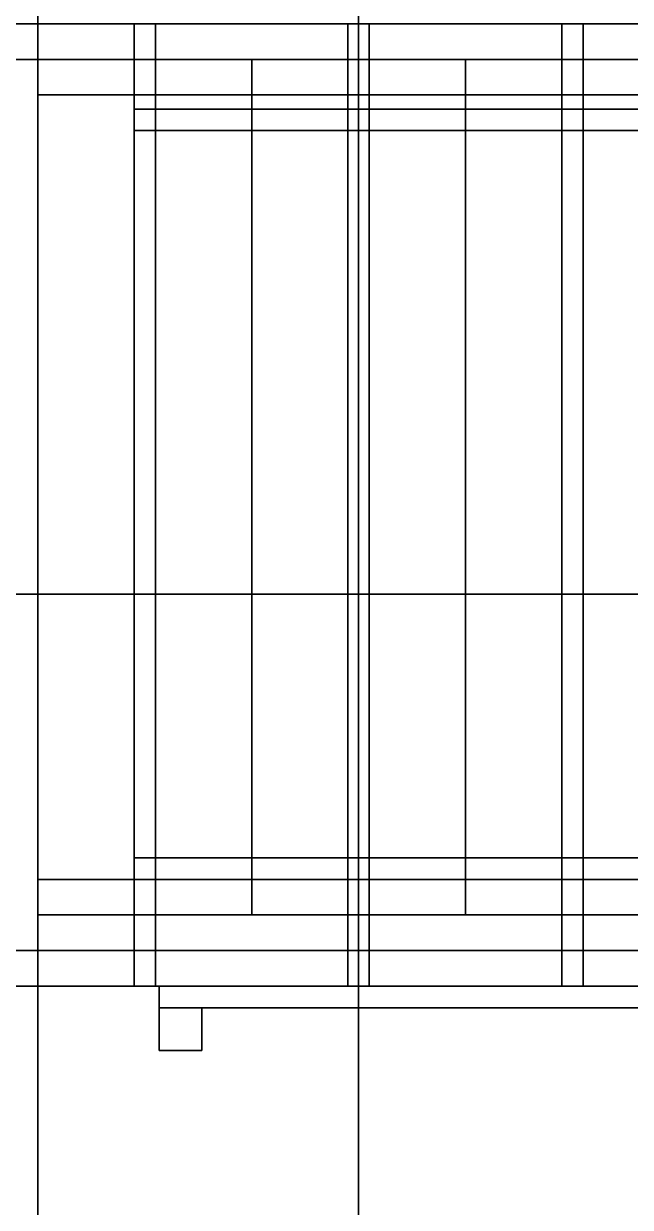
# Model space of a CAD drawing. Header units: millimetres. Extents: x 116.8 to 135.8, y -35.1 to -13.1.
# Drawn here: x 129.623 to 130.474, y -26.5 to -24.84 of the extents above; entities that cross this region are included whole.
import ezdxf

# ---------------------------------------------------------------- set-up
doc = ezdxf.new("R2010")
doc.units = ezdxf.units.MM
for name, color, linetype in [('COPERTURA', 252, 'CONTINUOUS'), ('CROMATO', 251, 'CONTINUOUS'), ('LAYER_RIV', 41, 'CONTINUOUS'), ('PARETE_INTERNA', 7, 'CONTINUOUS'), ('PAVIMENTO', 253, 'CONTINUOUS'), ('SOFFITTO', 41, 'CONTINUOUS'), ('VETRO_MATTONE', 134, 'CONTINUOUS')]:
    doc.layers.add(name, color=color, linetype=linetype)

msp = doc.modelspace()

# ---------------------------------------------------------------- linework, layer by layer
at = {"layer": 'COPERTURA'}
for points in [[(133.843016, -25.6399, 6.3), (126.343016, -25.6399, 6.3), (126.343016, -23.1399, 6.3), (133.843016, -23.1399, 6.3)], [(133.843016, -28.1399, 6.3), (126.343016, -28.1399, 6.3), (126.343016, -25.6399, 6.3), (133.843016, -25.6399, 6.3)]]:
    msp.add_3dface(points, dxfattribs=at)
at = {"layer": 'CROMATO'}
for points in [[(132.27798, -24.839927, 1.912632), (132.27798, -24.839927, 1.878398), (129.47798, -24.839927, 3.417534), (129.485682, -24.839927, 3.447534)], [(132.27798, -24.889927, 1.878398), (129.47798, -24.889927, 3.417534), (129.47798, -24.839927, 3.417534), (132.27798, -24.839927, 1.878398)], [(132.27798, -24.839927, 2.294265), (132.27798, -24.839927, 2.260031), (129.47798, -24.839927, 3.799167), (129.485682, -24.839927, 3.829167)], [(132.27798, -24.889927, 2.260031), (129.47798, -24.889927, 3.799167), (129.47798, -24.839927, 3.799167), (132.27798, -24.839927, 2.260031)], [(129.485682, -24.839927, 3.447534), (132.27798, -24.839927, 1.912632), (132.27798, -24.889927, 1.912632), (129.485682, -24.889927, 3.447534)], [(129.485682, -24.839927, 3.829167), (132.27798, -24.839927, 2.294265), (132.27798, -24.889927, 2.294265), (129.485682, -24.889927, 3.829167)], [(129.80798, -24.839927, 3.617769), (129.77798, -24.839927, 3.634259), (129.77798, -24.839927, 2.648333), (129.80798, -24.839927, 2.648333)], [(129.77798, -24.889927, 3.634259), (129.77798, -24.889927, 2.648333), (129.77798, -24.839927, 2.648333), (129.77798, -24.839927, 3.634259)], [(129.77798, -24.889927, 2.648333), (129.80798, -24.889927, 2.648333), (129.80798, -24.839927, 2.648333), (129.77798, -24.839927, 2.648333)], [(129.80798, -24.839927, 2.648333), (129.80798, -24.839927, 3.617769), (129.80798, -24.889927, 3.617769), (129.80798, -24.889927, 2.648333)], [(130.10798, -24.839927, 3.452861), (130.07798, -24.839927, 3.469352), (130.07798, -24.839927, 2.481667), (130.10798, -24.839927, 2.481667)], [(130.10798, -24.889927, 3.452861), (130.07798, -24.889927, 3.469352), (130.07798, -24.839927, 3.469352), (130.10798, -24.839927, 3.452861)], [(130.07798, -24.889927, 3.469352), (130.07798, -24.889927, 2.481667), (130.07798, -24.839927, 2.481667), (130.07798, -24.839927, 3.469352)], [(130.10798, -24.839927, 2.481667), (130.10798, -24.839927, 3.452861), (130.10798, -24.889927, 3.452861), (130.10798, -24.889927, 2.481667)], [(130.40798, -24.839927, 3.287954), (130.37798, -24.839927, 3.304444), (130.37798, -24.839927, 2.315), (130.40798, -24.839927, 2.315)], [(130.40798, -24.889927, 3.287954), (130.37798, -24.889927, 3.304444), (130.37798, -24.839927, 3.304444), (130.40798, -24.839927, 3.287954)], [(130.37798, -24.889927, 3.304444), (130.37798, -24.889927, 2.315), (130.37798, -24.839927, 2.315), (130.37798, -24.839927, 3.304444)], [(130.37798, -24.889927, 2.315), (130.40798, -24.889927, 2.315), (130.40798, -24.839927, 2.315), (130.37798, -24.839927, 2.315)], [(130.40798, -24.839927, 2.315), (130.40798, -24.839927, 3.287954), (130.40798, -24.889927, 3.287954), (130.40798, -24.889927, 2.315)], [(129.485682, -24.889927, 3.447534), (129.47798, -24.889927, 3.417534), (132.27798, -24.889927, 1.878398), (132.27798, -24.889927, 1.912632)], [(129.485682, -24.889927, 3.829167), (129.47798, -24.889927, 3.799167), (132.27798, -24.889927, 2.260031), (132.27798, -24.889927, 2.294265)], [(129.80798, -24.889927, 2.678333), (129.80798, -24.889927, 2.648333), (129.77798, -24.889927, 2.648333), (129.77798, -24.889927, 2.678333)], [(129.80798, -24.989927, 2.648333), (129.77798, -24.989927, 2.648333), (129.77798, -24.889927, 2.648333), (129.80798, -24.889927, 2.648333)], [(129.77798, -24.989927, 2.648333), (129.77798, -24.989927, 2.678333), (129.77798, -24.889927, 2.678333), (129.77798, -24.889927, 2.648333)], [(129.77798, -24.889927, 2.678333), (129.80798, -24.889927, 2.678333), (129.80798, -24.989927, 2.678333), (129.77798, -24.989927, 2.678333)], [(129.80798, -24.889927, 2.648333), (129.77798, -24.889927, 2.648333), (129.77798, -24.889927, 3.634259), (129.80798, -24.889927, 3.617769)], [(129.80798, -24.989927, 2.678333), (129.80798, -24.989927, 2.648333), (129.80798, -24.889927, 2.648333), (129.80798, -24.889927, 2.678333)], [(130.10798, -24.889927, 2.511667), (130.10798, -24.889927, 2.481667), (130.07798, -24.889927, 2.481667), (130.07798, -24.889927, 2.511667)], [(130.10798, -24.989927, 2.481667), (130.07798, -24.989927, 2.481667), (130.07798, -24.889927, 2.481667), (130.10798, -24.889927, 2.481667)], [(130.07798, -24.989927, 2.481667), (130.07798, -24.989927, 2.511667), (130.07798, -24.889927, 2.511667), (130.07798, -24.889927, 2.481667)], [(130.07798, -24.889927, 2.511667), (130.10798, -24.889927, 2.511667), (130.10798, -24.989927, 2.511667), (130.07798, -24.989927, 2.511667)], [(130.10798, -24.889927, 2.481667), (130.07798, -24.889927, 2.481667), (130.07798, -24.889927, 3.469352), (130.10798, -24.889927, 3.452861)], [(130.10798, -24.989927, 2.511667), (130.10798, -24.989927, 2.481667), (130.10798, -24.889927, 2.481667), (130.10798, -24.889927, 2.511667)], [(130.40798, -24.889927, 2.345), (130.40798, -24.889927, 2.315), (130.37798, -24.889927, 2.315), (130.37798, -24.889927, 2.345)], [(130.40798, -24.989927, 2.315), (130.37798, -24.989927, 2.315), (130.37798, -24.889927, 2.315), (130.40798, -24.889927, 2.315)], [(130.37798, -24.989927, 2.315), (130.37798, -24.989927, 2.345), (130.37798, -24.889927, 2.345), (130.37798, -24.889927, 2.315)], [(130.37798, -24.889927, 2.345), (130.40798, -24.889927, 2.345), (130.40798, -24.989927, 2.345), (130.37798, -24.989927, 2.345)], [(130.40798, -24.889927, 2.315), (130.37798, -24.889927, 2.315), (130.37798, -24.889927, 3.304444), (130.40798, -24.889927, 3.287954)], [(130.40798, -24.989927, 2.345), (130.40798, -24.989927, 2.315), (130.40798, -24.889927, 2.315), (130.40798, -24.889927, 2.345)], [(129.94298, -24.939927, 2.803333), (129.94298, -24.939927, 2.783333), (129.64298, -24.939927, 2.783333), (129.64298, -24.939927, 2.803333)], [(129.94298, -26.039927, 2.783333), (129.64298, -26.039927, 2.783333), (129.64298, -24.939927, 2.783333), (129.94298, -24.939927, 2.783333)], [(129.64298, -26.039927, 2.783333), (129.64298, -26.039927, 2.803333), (129.64298, -24.939927, 2.803333), (129.64298, -24.939927, 2.783333)], [(129.64298, -24.939927, 2.803333), (129.94298, -24.939927, 2.803333), (129.94298, -26.039927, 2.803333), (129.64298, -26.039927, 2.803333)], [(129.80798, -24.939927, 2.511667), (129.80798, -24.939927, 2.481667), (129.77798, -24.939927, 2.481667), (129.77798, -24.939927, 2.511667)], [(129.80798, -26.039927, 2.481667), (129.77798, -26.039927, 2.481667), (129.77798, -24.939927, 2.481667), (129.80798, -24.939927, 2.481667)], [(129.77798, -26.039927, 2.481667), (129.77798, -26.039927, 2.511667), (129.77798, -24.939927, 2.511667), (129.77798, -24.939927, 2.481667)], [(129.77798, -24.939927, 2.511667), (129.80798, -24.939927, 2.511667), (129.80798, -26.039927, 2.511667), (129.77798, -26.039927, 2.511667)], [(129.80798, -26.039927, 2.511667), (129.80798, -26.039927, 2.481667), (129.80798, -24.939927, 2.481667), (129.80798, -24.939927, 2.511667)], [(130.24298, -24.939927, 2.636667), (130.24298, -24.939927, 2.616667), (129.94298, -24.939927, 2.616667), (129.94298, -24.939927, 2.636667)], [(130.24298, -26.039927, 2.616667), (129.94298, -26.039927, 2.616667), (129.94298, -24.939927, 2.616667), (130.24298, -24.939927, 2.616667)], [(129.94298, -26.039927, 2.616667), (129.94298, -26.039927, 2.636667), (129.94298, -24.939927, 2.636667), (129.94298, -24.939927, 2.616667)], [(129.94298, -24.939927, 2.636667), (130.24298, -24.939927, 2.636667), (130.24298, -26.039927, 2.636667), (129.94298, -26.039927, 2.636667)], [(129.94298, -26.039927, 2.803333), (129.94298, -26.039927, 2.783333), (129.94298, -24.939927, 2.783333), (129.94298, -24.939927, 2.803333)], [(130.10798, -24.939927, 2.345), (130.10798, -24.939927, 2.315), (130.07798, -24.939927, 2.315), (130.07798, -24.939927, 2.345)], [(130.10798, -26.039927, 2.315), (130.07798, -26.039927, 2.315), (130.07798, -24.939927, 2.315), (130.10798, -24.939927, 2.315)], [(130.07798, -26.039927, 2.315), (130.07798, -26.039927, 2.345), (130.07798, -24.939927, 2.345), (130.07798, -24.939927, 2.315)], [(130.07798, -24.939927, 2.345), (130.10798, -24.939927, 2.345), (130.10798, -26.039927, 2.345), (130.07798, -26.039927, 2.345)], [(130.10798, -26.039927, 2.345), (130.10798, -26.039927, 2.315), (130.10798, -24.939927, 2.315), (130.10798, -24.939927, 2.345)], [(130.54298, -24.939927, 2.47), (130.54298, -24.939927, 2.45), (130.24298, -24.939927, 2.45), (130.24298, -24.939927, 2.47)], [(130.54298, -26.039927, 2.45), (130.24298, -26.039927, 2.45), (130.24298, -24.939927, 2.45), (130.54298, -24.939927, 2.45)], [(130.24298, -26.039927, 2.45), (130.24298, -26.039927, 2.47), (130.24298, -24.939927, 2.47), (130.24298, -24.939927, 2.45)], [(130.24298, -24.939927, 2.47), (130.54298, -24.939927, 2.47), (130.54298, -26.039927, 2.47), (130.24298, -26.039927, 2.47)], [(130.24298, -26.039927, 2.636667), (130.24298, -26.039927, 2.616667), (130.24298, -24.939927, 2.616667), (130.24298, -24.939927, 2.636667)], [(130.40798, -24.939927, 2.178333), (130.40798, -24.939927, 2.148333), (130.37798, -24.939927, 2.148333), (130.37798, -24.939927, 2.178333)], [(130.40798, -26.039927, 2.148333), (130.37798, -26.039927, 2.148333), (130.37798, -24.939927, 2.148333), (130.40798, -24.939927, 2.148333)], [(130.37798, -26.039927, 2.148333), (130.37798, -26.039927, 2.178333), (130.37798, -24.939927, 2.178333), (130.37798, -24.939927, 2.148333)], [(130.37798, -24.939927, 2.178333), (130.40798, -24.939927, 2.178333), (130.40798, -26.039927, 2.178333), (130.37798, -26.039927, 2.178333)], [(130.40798, -26.039927, 2.178333), (130.40798, -26.039927, 2.148333), (130.40798, -24.939927, 2.148333), (130.40798, -24.939927, 2.178333)], [(130.07798, -24.959927, 2.511667), (130.07798, -24.959927, 2.481667), (129.77798, -24.959927, 2.481667), (129.80798, -24.959927, 2.511667)], [(130.07798, -24.989927, 2.481667), (129.77798, -24.989927, 2.481667), (129.77798, -24.959927, 2.481667), (130.07798, -24.959927, 2.481667)], [(129.77798, -24.989927, 2.481667), (129.80798, -24.989927, 2.511667), (129.80798, -24.959927, 2.511667), (129.77798, -24.959927, 2.481667)], [(129.80798, -24.959927, 2.783333), (129.80798, -24.959927, 2.511667), (129.77798, -24.959927, 2.481667), (129.77798, -24.959927, 2.783333)], [(129.80798, -24.989927, 2.511667), (129.77798, -24.989927, 2.481667), (129.77798, -24.959927, 2.481667), (129.80798, -24.959927, 2.511667)], [(129.77798, -24.989927, 2.481667), (129.77798, -24.989927, 2.783333), (129.77798, -24.959927, 2.783333), (129.77798, -24.959927, 2.481667)], [(129.77798, -24.959927, 2.783333), (129.80798, -24.959927, 2.783333), (129.80798, -24.989927, 2.783333), (129.77798, -24.989927, 2.783333)], [(129.77798, -24.989927, 2.678333), (129.77798, -24.989927, 2.648333), (129.77798, -24.959927, 2.648333), (129.77798, -24.959927, 2.678333)], [(129.80798, -24.959927, 2.511667), (130.07798, -24.959927, 2.511667), (130.07798, -24.989927, 2.511667), (129.80798, -24.989927, 2.511667)], [(129.80798, -24.989927, 2.783333), (129.80798, -24.989927, 2.511667), (129.80798, -24.959927, 2.511667), (129.80798, -24.959927, 2.783333)], [(130.37798, -24.959927, 2.345), (130.37798, -24.959927, 2.315), (130.07798, -24.959927, 2.315), (130.10798, -24.959927, 2.345)], [(130.37798, -24.989927, 2.315), (130.07798, -24.989927, 2.315), (130.07798, -24.959927, 2.315), (130.37798, -24.959927, 2.315)], [(130.07798, -24.989927, 2.315), (130.10798, -24.989927, 2.345), (130.10798, -24.959927, 2.345), (130.07798, -24.959927, 2.315)], [(130.10798, -24.959927, 2.616667), (130.10798, -24.959927, 2.345), (130.07798, -24.959927, 2.315), (130.07798, -24.959927, 2.616667)], [(130.10798, -24.989927, 2.345), (130.07798, -24.989927, 2.315), (130.07798, -24.959927, 2.315), (130.10798, -24.959927, 2.345)], [(130.07798, -24.989927, 2.315), (130.07798, -24.989927, 2.616667), (130.07798, -24.959927, 2.616667), (130.07798, -24.959927, 2.315)], [(130.07798, -24.959927, 2.616667), (130.10798, -24.959927, 2.616667), (130.10798, -24.989927, 2.616667), (130.07798, -24.989927, 2.616667)], [(130.07798, -24.989927, 2.511667), (130.07798, -24.989927, 2.481667), (130.07798, -24.959927, 2.481667), (130.07798, -24.959927, 2.511667)], [(130.10798, -24.959927, 2.345), (130.37798, -24.959927, 2.345), (130.37798, -24.989927, 2.345), (130.10798, -24.989927, 2.345)], [(130.10798, -24.989927, 2.616667), (130.10798, -24.989927, 2.345), (130.10798, -24.959927, 2.345), (130.10798, -24.959927, 2.616667)], [(130.67798, -24.959927, 2.178333), (130.67798, -24.959927, 2.148333), (130.37798, -24.959927, 2.148333), (130.40798, -24.959927, 2.178333)], [(130.67798, -24.989927, 2.148333), (130.37798, -24.989927, 2.148333), (130.37798, -24.959927, 2.148333), (130.67798, -24.959927, 2.148333)], [(130.40798, -24.959927, 2.45), (130.40798, -24.959927, 2.178333), (130.37798, -24.959927, 2.148333), (130.37798, -24.959927, 2.45)], [(130.40798, -24.989927, 2.178333), (130.37798, -24.989927, 2.148333), (130.37798, -24.959927, 2.148333), (130.40798, -24.959927, 2.178333)], [(130.37798, -24.989927, 2.148333), (130.37798, -24.989927, 2.45), (130.37798, -24.959927, 2.45), (130.37798, -24.959927, 2.148333)], [(130.37798, -24.959927, 2.45), (130.40798, -24.959927, 2.45), (130.40798, -24.989927, 2.45), (130.37798, -24.989927, 2.45)], [(130.37798, -24.989927, 2.345), (130.37798, -24.989927, 2.315), (130.37798, -24.959927, 2.315), (130.37798, -24.959927, 2.345)], [(130.37798, -24.989927, 2.148333), (130.40798, -24.989927, 2.178333), (130.40798, -24.959927, 2.178333), (130.37798, -24.959927, 2.148333)], [(130.40798, -24.959927, 2.178333), (130.67798, -24.959927, 2.178333), (130.67798, -24.989927, 2.178333), (130.40798, -24.989927, 2.178333)], [(130.40798, -24.989927, 2.45), (130.40798, -24.989927, 2.178333), (130.40798, -24.959927, 2.178333), (130.40798, -24.959927, 2.45)], [(129.80798, -24.989927, 2.511667), (129.77798, -24.989927, 2.481667), (130.07798, -24.989927, 2.481667), (130.07798, -24.989927, 2.511667)], [(129.77798, -24.989927, 2.783333), (129.77798, -24.989927, 2.481667), (129.80798, -24.989927, 2.511667), (129.80798, -24.989927, 2.783333)], [(129.77798, -24.989927, 2.678333), (129.77798, -24.989927, 2.648333), (129.80798, -24.989927, 2.648333), (129.80798, -24.989927, 2.678333)], [(130.10798, -24.989927, 2.345), (130.07798, -24.989927, 2.315), (130.37798, -24.989927, 2.315), (130.37798, -24.989927, 2.345)], [(130.07798, -24.989927, 2.616667), (130.07798, -24.989927, 2.315), (130.10798, -24.989927, 2.345), (130.10798, -24.989927, 2.616667)], [(130.07798, -24.989927, 2.511667), (130.07798, -24.989927, 2.481667), (130.10798, -24.989927, 2.481667), (130.10798, -24.989927, 2.511667)], [(130.40798, -24.989927, 2.178333), (130.37798, -24.989927, 2.148333), (130.67798, -24.989927, 2.148333), (130.67798, -24.989927, 2.178333)], [(130.37798, -24.989927, 2.45), (130.37798, -24.989927, 2.148333), (130.40798, -24.989927, 2.178333), (130.40798, -24.989927, 2.45)], [(130.37798, -24.989927, 2.345), (130.37798, -24.989927, 2.315), (130.40798, -24.989927, 2.315), (130.40798, -24.989927, 2.345)], [(129.77798, -26.039927, 2.678333), (129.77798, -26.039927, 2.648333), (129.77798, -26.009927, 2.648333), (129.77798, -26.009927, 2.678333)], [(130.07798, -26.009927, 2.511667), (130.07798, -26.009927, 2.481667), (129.77798, -26.009927, 2.481667), (129.80798, -26.009927, 2.511667)], [(130.07798, -26.039927, 2.481667), (129.77798, -26.039927, 2.481667), (129.77798, -26.009927, 2.481667), (130.07798, -26.009927, 2.481667)], [(129.77798, -26.039927, 2.481667), (129.80798, -26.039927, 2.511667), (129.80798, -26.009927, 2.511667), (129.77798, -26.009927, 2.481667)], [(129.80798, -26.009927, 2.783333), (129.80798, -26.009927, 2.511667), (129.77798, -26.009927, 2.481667), (129.77798, -26.009927, 2.783333)], [(129.80798, -26.039927, 2.511667), (129.77798, -26.039927, 2.481667), (129.77798, -26.009927, 2.481667), (129.80798, -26.009927, 2.511667)], [(129.77798, -26.039927, 2.481667), (129.77798, -26.039927, 2.783333), (129.77798, -26.009927, 2.783333), (129.77798, -26.009927, 2.481667)], [(129.77798, -26.009927, 2.783333), (129.80798, -26.009927, 2.783333), (129.80798, -26.039927, 2.783333), (129.77798, -26.039927, 2.783333)], [(129.80798, -26.009927, 2.511667), (130.07798, -26.009927, 2.511667), (130.07798, -26.039927, 2.511667), (129.80798, -26.039927, 2.511667)], [(129.80798, -26.039927, 2.783333), (129.80798, -26.039927, 2.511667), (129.80798, -26.009927, 2.511667), (129.80798, -26.009927, 2.783333)], [(130.07798, -26.039927, 2.511667), (130.07798, -26.039927, 2.481667), (130.07798, -26.009927, 2.481667), (130.07798, -26.009927, 2.511667)], [(130.10798, -26.009927, 2.616667), (130.10798, -26.009927, 2.345), (130.07798, -26.009927, 2.315), (130.07798, -26.009927, 2.616667)], [(130.07798, -26.039927, 2.315), (130.07798, -26.039927, 2.616667), (130.07798, -26.009927, 2.616667), (130.07798, -26.009927, 2.315)], [(130.07798, -26.009927, 2.616667), (130.10798, -26.009927, 2.616667), (130.10798, -26.039927, 2.616667), (130.07798, -26.039927, 2.616667)], [(130.37798, -26.009927, 2.345), (130.37798, -26.009927, 2.315), (130.07798, -26.009927, 2.315), (130.10798, -26.009927, 2.345)], [(130.37798, -26.039927, 2.315), (130.07798, -26.039927, 2.315), (130.07798, -26.009927, 2.315), (130.37798, -26.009927, 2.315)], [(130.07798, -26.039927, 2.315), (130.10798, -26.039927, 2.345), (130.10798, -26.009927, 2.345), (130.07798, -26.009927, 2.315)], [(130.10798, -26.039927, 2.616667), (130.10798, -26.039927, 2.345), (130.10798, -26.009927, 2.345), (130.10798, -26.009927, 2.616667)], [(130.10798, -26.009927, 2.345), (130.37798, -26.009927, 2.345), (130.37798, -26.039927, 2.345), (130.10798, -26.039927, 2.345)], [(130.37798, -26.039927, 2.345), (130.37798, -26.039927, 2.315), (130.37798, -26.009927, 2.315), (130.37798, -26.009927, 2.345)], [(130.40798, -26.009927, 2.45), (130.40798, -26.009927, 2.178333), (130.37798, -26.009927, 2.148333), (130.37798, -26.009927, 2.45)], [(130.40798, -26.039927, 2.178333), (130.37798, -26.039927, 2.148333), (130.37798, -26.009927, 2.148333), (130.40798, -26.009927, 2.178333)], [(130.37798, -26.039927, 2.148333), (130.37798, -26.039927, 2.45), (130.37798, -26.009927, 2.45), (130.37798, -26.009927, 2.148333)], [(130.37798, -26.009927, 2.45), (130.40798, -26.009927, 2.45), (130.40798, -26.039927, 2.45), (130.37798, -26.039927, 2.45)], [(130.67798, -26.009927, 2.178333), (130.67798, -26.009927, 2.148333), (130.37798, -26.009927, 2.148333), (130.40798, -26.009927, 2.178333)], [(130.67798, -26.039927, 2.148333), (130.37798, -26.039927, 2.148333), (130.37798, -26.009927, 2.148333), (130.67798, -26.009927, 2.148333)], [(130.37798, -26.039927, 2.148333), (130.40798, -26.039927, 2.178333), (130.40798, -26.009927, 2.178333), (130.37798, -26.009927, 2.148333)], [(130.40798, -26.039927, 2.45), (130.40798, -26.039927, 2.178333), (130.40798, -26.009927, 2.178333), (130.40798, -26.009927, 2.45)], [(130.40798, -26.009927, 2.178333), (130.67798, -26.009927, 2.178333), (130.67798, -26.039927, 2.178333), (130.40798, -26.039927, 2.178333)], [(129.64298, -26.039927, 2.803333), (129.64298, -26.039927, 2.783333), (129.94298, -26.039927, 2.783333), (129.94298, -26.039927, 2.803333)], [(129.80798, -26.039927, 2.511667), (129.77798, -26.039927, 2.481667), (130.07798, -26.039927, 2.481667), (130.07798, -26.039927, 2.511667)], [(129.77798, -26.039927, 2.783333), (129.77798, -26.039927, 2.481667), (129.80798, -26.039927, 2.511667), (129.80798, -26.039927, 2.783333)], [(129.77798, -26.039927, 2.511667), (129.77798, -26.039927, 2.481667), (129.80798, -26.039927, 2.481667), (129.80798, -26.039927, 2.511667)], [(129.80798, -26.039927, 2.678333), (129.80798, -26.039927, 2.648333), (129.77798, -26.039927, 2.648333), (129.77798, -26.039927, 2.678333)], [(129.80798, -26.139927, 2.648333), (129.77798, -26.139927, 2.648333), (129.77798, -26.039927, 2.648333), (129.80798, -26.039927, 2.648333)], [(129.77798, -26.139927, 2.648333), (129.77798, -26.139927, 2.678333), (129.77798, -26.039927, 2.678333), (129.77798, -26.039927, 2.648333)], [(129.77798, -26.039927, 2.678333), (129.80798, -26.039927, 2.678333), (129.80798, -26.139927, 2.678333), (129.77798, -26.139927, 2.678333)], [(129.80798, -26.139927, 2.678333), (129.80798, -26.139927, 2.648333), (129.80798, -26.039927, 2.648333), (129.80798, -26.039927, 2.678333)], [(129.94298, -26.039927, 2.636667), (129.94298, -26.039927, 2.616667), (130.24298, -26.039927, 2.616667), (130.24298, -26.039927, 2.636667)], [(130.07798, -26.039927, 2.616667), (130.07798, -26.039927, 2.315), (130.10798, -26.039927, 2.345), (130.10798, -26.039927, 2.616667)], [(130.10798, -26.039927, 2.345), (130.07798, -26.039927, 2.315), (130.37798, -26.039927, 2.315), (130.37798, -26.039927, 2.345)], [(130.07798, -26.039927, 2.345), (130.07798, -26.039927, 2.315), (130.10798, -26.039927, 2.315), (130.10798, -26.039927, 2.345)], [(130.10798, -26.039927, 2.511667), (130.10798, -26.039927, 2.481667), (130.07798, -26.039927, 2.481667), (130.07798, -26.039927, 2.511667)], [(130.10798, -26.139927, 2.481667), (130.07798, -26.139927, 2.481667), (130.07798, -26.039927, 2.481667), (130.10798, -26.039927, 2.481667)], [(130.07798, -26.139927, 2.481667), (130.07798, -26.139927, 2.511667), (130.07798, -26.039927, 2.511667), (130.07798, -26.039927, 2.481667)], [(130.07798, -26.039927, 2.511667), (130.10798, -26.039927, 2.511667), (130.10798, -26.139927, 2.511667), (130.07798, -26.139927, 2.511667)], [(130.10798, -26.139927, 2.511667), (130.10798, -26.139927, 2.481667), (130.10798, -26.039927, 2.481667), (130.10798, -26.039927, 2.511667)], [(130.24298, -26.039927, 2.47), (130.24298, -26.039927, 2.45), (130.54298, -26.039927, 2.45), (130.54298, -26.039927, 2.47)], [(130.37798, -26.039927, 2.45), (130.37798, -26.039927, 2.148333), (130.40798, -26.039927, 2.178333), (130.40798, -26.039927, 2.45)], [(130.40798, -26.039927, 2.178333), (130.37798, -26.039927, 2.148333), (130.67798, -26.039927, 2.148333), (130.67798, -26.039927, 2.178333)], [(130.37798, -26.039927, 2.178333), (130.37798, -26.039927, 2.148333), (130.40798, -26.039927, 2.148333), (130.40798, -26.039927, 2.178333)], [(130.40798, -26.039927, 2.345), (130.40798, -26.039927, 2.315), (130.37798, -26.039927, 2.315), (130.37798, -26.039927, 2.345)], [(130.40798, -26.139927, 2.315), (130.37798, -26.139927, 2.315), (130.37798, -26.039927, 2.315), (130.40798, -26.039927, 2.315)], [(130.37798, -26.139927, 2.315), (130.37798, -26.139927, 2.345), (130.37798, -26.039927, 2.345), (130.37798, -26.039927, 2.315)], [(130.37798, -26.039927, 2.345), (130.40798, -26.039927, 2.345), (130.40798, -26.139927, 2.345), (130.37798, -26.139927, 2.345)], [(130.40798, -26.139927, 2.345), (130.40798, -26.139927, 2.315), (130.40798, -26.039927, 2.315), (130.40798, -26.039927, 2.345)], [(132.27798, -26.139927, 1.912632), (132.27798, -26.139927, 1.878398), (129.47798, -26.139927, 3.417534), (129.485682, -26.139927, 3.447534)], [(132.27798, -26.189927, 1.878398), (129.47798, -26.189927, 3.417534), (129.47798, -26.139927, 3.417534), (132.27798, -26.139927, 1.878398)], [(132.27798, -26.139927, 2.294265), (132.27798, -26.139927, 2.260031), (129.47798, -26.139927, 3.799167), (129.485682, -26.139927, 3.829167)], [(132.27798, -26.189927, 2.260031), (129.47798, -26.189927, 3.799167), (129.47798, -26.139927, 3.799167), (132.27798, -26.139927, 2.260031)], [(129.485682, -26.139927, 3.447534), (132.27798, -26.139927, 1.912632), (132.27798, -26.189927, 1.912632), (129.485682, -26.189927, 3.447534)], [(129.485682, -26.139927, 3.829167), (132.27798, -26.139927, 2.294265), (132.27798, -26.189927, 2.294265), (129.485682, -26.189927, 3.829167)], [(129.77798, -26.139927, 2.678333), (129.77798, -26.139927, 2.648333), (129.80798, -26.139927, 2.648333), (129.80798, -26.139927, 2.678333)], [(129.80798, -26.139927, 3.617769), (129.77798, -26.139927, 3.634259), (129.77798, -26.139927, 2.648333), (129.80798, -26.139927, 2.648333)], [(129.80798, -26.189927, 3.617769), (129.77798, -26.189927, 3.634259), (129.77798, -26.139927, 3.634259), (129.80798, -26.139927, 3.617769)], [(129.77798, -26.189927, 3.634259), (129.77798, -26.189927, 2.648333), (129.77798, -26.139927, 2.648333), (129.77798, -26.139927, 3.634259)], [(129.77798, -26.189927, 2.648333), (129.80798, -26.189927, 2.648333), (129.80798, -26.139927, 2.648333), (129.77798, -26.139927, 2.648333)], [(129.80798, -26.139927, 2.648333), (129.80798, -26.139927, 3.617769), (129.80798, -26.189927, 3.617769), (129.80798, -26.189927, 2.648333)], [(130.07798, -26.139927, 2.511667), (130.07798, -26.139927, 2.481667), (130.10798, -26.139927, 2.481667), (130.10798, -26.139927, 2.511667)], [(130.10798, -26.139927, 3.452861), (130.07798, -26.139927, 3.469352), (130.07798, -26.139927, 2.481667), (130.10798, -26.139927, 2.481667)], [(130.10798, -26.189927, 3.452861), (130.07798, -26.189927, 3.469352), (130.07798, -26.139927, 3.469352), (130.10798, -26.139927, 3.452861)], [(130.07798, -26.189927, 3.469352), (130.07798, -26.189927, 2.481667), (130.07798, -26.139927, 2.481667), (130.07798, -26.139927, 3.469352)], [(130.07798, -26.189927, 2.481667), (130.10798, -26.189927, 2.481667), (130.10798, -26.139927, 2.481667), (130.07798, -26.139927, 2.481667)], [(130.10798, -26.139927, 2.481667), (130.10798, -26.139927, 3.452861), (130.10798, -26.189927, 3.452861), (130.10798, -26.189927, 2.481667)], [(130.37798, -26.139927, 2.345), (130.37798, -26.139927, 2.315), (130.40798, -26.139927, 2.315), (130.40798, -26.139927, 2.345)], [(130.40798, -26.139927, 3.287954), (130.37798, -26.139927, 3.304444), (130.37798, -26.139927, 2.315), (130.40798, -26.139927, 2.315)], [(130.40798, -26.189927, 3.287954), (130.37798, -26.189927, 3.304444), (130.37798, -26.139927, 3.304444), (130.40798, -26.139927, 3.287954)], [(130.37798, -26.189927, 3.304444), (130.37798, -26.189927, 2.315), (130.37798, -26.139927, 2.315), (130.37798, -26.139927, 3.304444)], [(130.37798, -26.189927, 2.315), (130.40798, -26.189927, 2.315), (130.40798, -26.139927, 2.315), (130.37798, -26.139927, 2.315)], [(130.40798, -26.139927, 2.315), (130.40798, -26.139927, 3.287954), (130.40798, -26.189927, 3.287954), (130.40798, -26.189927, 2.315)], [(129.485682, -26.189927, 3.447534), (129.47798, -26.189927, 3.417534), (132.27798, -26.189927, 1.878398), (132.27798, -26.189927, 1.912632)], [(129.485682, -26.189927, 3.829167), (129.47798, -26.189927, 3.799167), (132.27798, -26.189927, 2.260031), (132.27798, -26.189927, 2.294265)], [(129.80798, -26.189927, 2.648333), (129.77798, -26.189927, 2.648333), (129.77798, -26.189927, 3.634259), (129.80798, -26.189927, 3.617769)], [(130.10798, -26.189927, 2.481667), (130.07798, -26.189927, 2.481667), (130.07798, -26.189927, 3.469352), (130.10798, -26.189927, 3.452861)], [(130.40798, -26.189927, 2.315), (130.37798, -26.189927, 2.315), (130.37798, -26.189927, 3.304444), (130.40798, -26.189927, 3.287954)], [(129.873016, -26.2199, 3), (129.873016, -26.2799, 3), (129.813016, -26.2799, 3), (129.813016, -26.2199, 3)], [(129.813016, -26.2199, 2.7), (129.813016, -26.2799, 2.7), (129.873016, -26.2799, 2.7), (129.873016, -26.2199, 2.7)], [(129.813016, -26.2199, 3), (129.813016, -26.2799, 3), (129.813016, -26.2799, 5.7), (129.813016, -26.2199, 5.7)], [(129.873016, -26.2199, 5.7), (129.813016, -26.2199, 5.7), (129.813016, -26.2199, 3), (129.873016, -26.2199, 3)], [(129.873016, -26.2799, 3), (129.873016, -26.2199, 3), (129.873016, -26.2199, 5.7), (129.873016, -26.2799, 5.7)], [(129.813016, -26.2799, 3), (129.873016, -26.2799, 3), (129.873016, -26.2799, 5.7), (129.813016, -26.2799, 5.7)]]:
    msp.add_3dface(points, dxfattribs=at)
at = {"layer": 'LAYER_RIV'}
for points in [[(129.94298, -24.889927, 2.833333), (129.94298, -24.889927, 2.803333), (129.64298, -24.889927, 2.803333), (129.64298, -24.889927, 2.833333)], [(129.94298, -26.089927, 2.803333), (129.64298, -26.089927, 2.803333), (129.64298, -24.889927, 2.803333), (129.94298, -24.889927, 2.803333)], [(129.64298, -26.089927, 2.803333), (129.64298, -26.089927, 2.833333), (129.64298, -24.889927, 2.833333), (129.64298, -24.889927, 2.803333)], [(129.64298, -24.889927, 2.833333), (129.94298, -24.889927, 2.833333), (129.94298, -26.089927, 2.833333), (129.64298, -26.089927, 2.833333)], [(130.24298, -24.889927, 2.666667), (130.24298, -24.889927, 2.636667), (129.94298, -24.889927, 2.636667), (129.94298, -24.889927, 2.666667)], [(130.24298, -26.089927, 2.636667), (129.94298, -26.089927, 2.636667), (129.94298, -24.889927, 2.636667), (130.24298, -24.889927, 2.636667)], [(129.94298, -26.089927, 2.636667), (129.94298, -26.089927, 2.666667), (129.94298, -24.889927, 2.666667), (129.94298, -24.889927, 2.636667)], [(129.94298, -24.889927, 2.666667), (130.24298, -24.889927, 2.666667), (130.24298, -26.089927, 2.666667), (129.94298, -26.089927, 2.666667)], [(129.94298, -26.089927, 2.833333), (129.94298, -26.089927, 2.803333), (129.94298, -24.889927, 2.803333), (129.94298, -24.889927, 2.833333)], [(130.54298, -24.889927, 2.5), (130.54298, -24.889927, 2.47), (130.24298, -24.889927, 2.47), (130.24298, -24.889927, 2.5)], [(130.54298, -26.089927, 2.47), (130.24298, -26.089927, 2.47), (130.24298, -24.889927, 2.47), (130.54298, -24.889927, 2.47)], [(130.24298, -26.089927, 2.47), (130.24298, -26.089927, 2.5), (130.24298, -24.889927, 2.5), (130.24298, -24.889927, 2.47)], [(130.24298, -24.889927, 2.5), (130.54298, -24.889927, 2.5), (130.54298, -26.089927, 2.5), (130.24298, -26.089927, 2.5)], [(130.24298, -26.089927, 2.666667), (130.24298, -26.089927, 2.636667), (130.24298, -24.889927, 2.636667), (130.24298, -24.889927, 2.666667)], [(129.64298, -26.089927, 2.833333), (129.64298, -26.089927, 2.803333), (129.94298, -26.089927, 2.803333), (129.94298, -26.089927, 2.833333)], [(129.94298, -26.089927, 2.666667), (129.94298, -26.089927, 2.636667), (130.24298, -26.089927, 2.636667), (130.24298, -26.089927, 2.666667)], [(130.24298, -26.089927, 2.5), (130.24298, -26.089927, 2.47), (130.54298, -26.089927, 2.47), (130.54298, -26.089927, 2.5)]]:
    msp.add_3dface(points, dxfattribs=at)
at = {"layer": 'PARETE_INTERNA'}
for points in [[(129.643016, -26.1899, 2.7), (129.643016, -24.6649, 2.7), (129.643016, -24.6649, 3), (129.643016, -26.1899, 3)], [(131.593016, -26.1899, 3), (129.643016, -26.1899, 3), (129.643016, -26.1899, 2.7), (131.593016, -26.1899, 2.7)]]:
    msp.add_3dface(points, dxfattribs=at)
at = {"layer": 'PAVIMENTO'}
for points in [[(124.143016, -23.1399, 3), (124.143016, -27.8399, 3), (129.643016, -27.8399, 3), (129.643016, -23.1399, 3)], [(133.543016, -23.1899, -0.0183), (133.543016, -28.0149, -0.0183), (128.843016, -28.0024, -0.0183), (128.843016, -23.1649, -0.0183)], [(128.843016, -23.1649), (128.843016, -28.0024), (133.543016, -28.0149), (133.543016, -23.1899)], [(129.643016, -26.1899, 3), (129.643016, -27.8399, 3), (133.543016, -27.8399, 3), (133.543016, -26.1899, 3)]]:
    msp.add_3dface(points, dxfattribs=at)
at = {"layer": 'SOFFITTO'}
for points in [[(129.643016, -23.1399, 2.7), (129.643016, -27.8399, 2.7), (124.143016, -27.8399, 2.7), (124.143016, -23.1399, 2.7)], [(126.343016, -24.3899, 5.7), (130.093016, -24.3899, 5.7), (130.093016, -25.6399, 5.7), (126.343016, -25.6399, 5.7)], [(130.093016, -24.3899, 5.7), (133.843016, -24.3899, 5.7), (133.843016, -25.6399, 5.7), (130.093016, -25.6399, 5.7)], [(126.343016, -25.6399, 5.7), (130.093016, -25.6399, 5.7), (130.093016, -26.8899, 5.7), (126.343016, -26.8899, 5.7)], [(130.093016, -25.6399, 5.7), (133.843016, -25.6399, 5.7), (133.843016, -26.8899, 5.7), (130.093016, -26.8899, 5.7)], [(133.543016, -26.1899, 2.7), (133.543016, -27.8399, 2.7), (129.643016, -27.8399, 2.7), (129.643016, -26.1899, 2.7)]]:
    msp.add_3dface(points, dxfattribs=at)
at = {"layer": 'VETRO_MATTONE'}
for points in [[(133.543016, -26.1899, 3), (133.543016, -26.2199, 3), (129.813016, -26.2199, 3), (129.813016, -26.1899, 3)], [(129.813016, -26.1899, 2.7), (129.813016, -26.2199, 2.7), (133.543016, -26.2199, 2.7), (133.543016, -26.1899, 2.7)], [(129.813016, -26.1899, 3), (129.813016, -26.2199, 3), (129.813016, -26.2199, 5.7), (129.813016, -26.1899, 5.7)], [(133.543016, -26.1899, 5.7), (129.813016, -26.1899, 5.7), (129.813016, -26.1899, 3), (133.543016, -26.1899, 3)], [(129.813016, -26.2199, 3), (133.543016, -26.2199, 3), (133.543016, -26.2199, 5.7), (129.813016, -26.2199, 5.7)]]:
    msp.add_3dface(points, dxfattribs=at)

doc.saveas('drawing.dxf')
